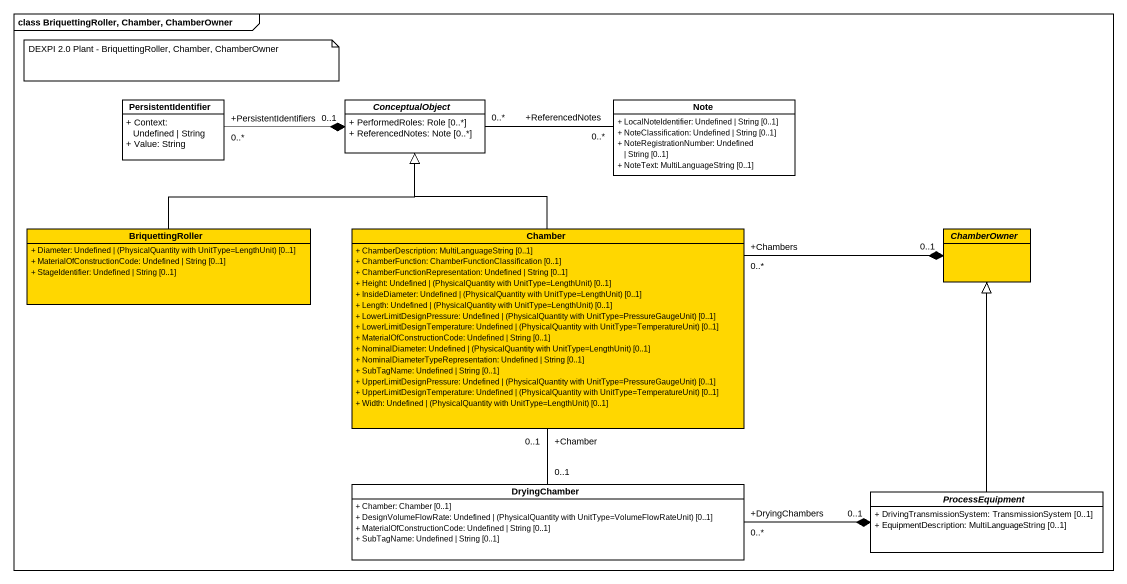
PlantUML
@startuml
mainframe class BriquettingRoller, Chamber, ChamberOwner
hide circle
hide empty members
skinparam classAttributeIconSize 0
class PersistentIdentifier {
  + Context: Undefined | String
  + Value: String
}
abstract class ConceptualObject {
  + PerformedRoles: Role [0..*]
  + ReferencedNotes: Note [0..*]
}
class "Note" as Note_ {
  + LocalNoteIdentifier: Undefined | String [0..1]
  + NoteClassification: Undefined | String [0..1]
  + NoteRegistrationNumber: Undefined | String [0..1]
  + NoteText: MultiLanguageString [0..1]
}
class BriquettingRoller #FFD700 {
  {field} + Diameter: Undefined | (PhysicalQuantity with UnitType=LengthUnit) [0..1]
  + MaterialOfConstructionCode: Undefined | String [0..1]
  + StageIdentifier: Undefined | String [0..1]
}
class Chamber #FFD700 {
  + ChamberDescription: MultiLanguageString [0..1]
  + ChamberFunction: ChamberFunctionClassification [0..1]
  + ChamberFunctionRepresentation: Undefined | String [0..1]
  {field} + Height: Undefined | (PhysicalQuantity with UnitType=LengthUnit) [0..1]
  {field} + InsideDiameter: Undefined | (PhysicalQuantity with UnitType=LengthUnit) [0..1]
  {field} + Length: Undefined | (PhysicalQuantity with UnitType=LengthUnit) [0..1]
  {field} + LowerLimitDesignPressure: Undefined | (PhysicalQuantity with UnitType=PressureGaugeUnit) [0..1]
  {field} + LowerLimitDesignTemperature: Undefined | (PhysicalQuantity with UnitType=TemperatureUnit) [0..1]
  + MaterialOfConstructionCode: Undefined | String [0..1]
  {field} + NominalDiameter: Undefined | (PhysicalQuantity with UnitType=LengthUnit) [0..1]
  + NominalDiameterTypeRepresentation: Undefined | String [0..1]
  + SubTagName: Undefined | String [0..1]
  {field} + UpperLimitDesignPressure: Undefined | (PhysicalQuantity with UnitType=PressureGaugeUnit) [0..1]
  {field} + UpperLimitDesignTemperature: Undefined | (PhysicalQuantity with UnitType=TemperatureUnit) [0..1]
  {field} + Width: Undefined | (PhysicalQuantity with UnitType=LengthUnit) [0..1]
}
abstract class ChamberOwner #FFD700
class DryingChamber {
  + Chamber: Chamber [0..1]
  {field} + DesignVolumeFlowRate: Undefined | (PhysicalQuantity with UnitType=VolumeFlowRateUnit) [0..1]
  + MaterialOfConstructionCode: Undefined | String [0..1]
  + SubTagName: Undefined | String [0..1]
}
abstract class ProcessEquipment {
  + DrivingTransmissionSystem: TransmissionSystem [0..1]
  + EquipmentDescription: MultiLanguageString [0..1]
}
ConceptualObject "0..1" *-left- "+PersistentIdentifiers\n0..*" PersistentIdentifier
ConceptualObject "0..*" -right- "+ReferencedNotes\n0..*" Note_
BriquettingRoller -right-|> ConceptualObject
Chamber -up-|> ConceptualObject
ChamberOwner "0..1" *-left- "+Chambers\n0..*" Chamber
DryingChamber "0..1" -up- "+Chamber\n0..1" Chamber
ProcessEquipment -up-|> ChamberOwner
ProcessEquipment "0..1" *-left- "+DryingChambers\n0..*" DryingChamber
note as N1
  DEXPI 2.0 Plant - BriquettingRoller, Chamber, ChamberOwner
end note
@enduml
